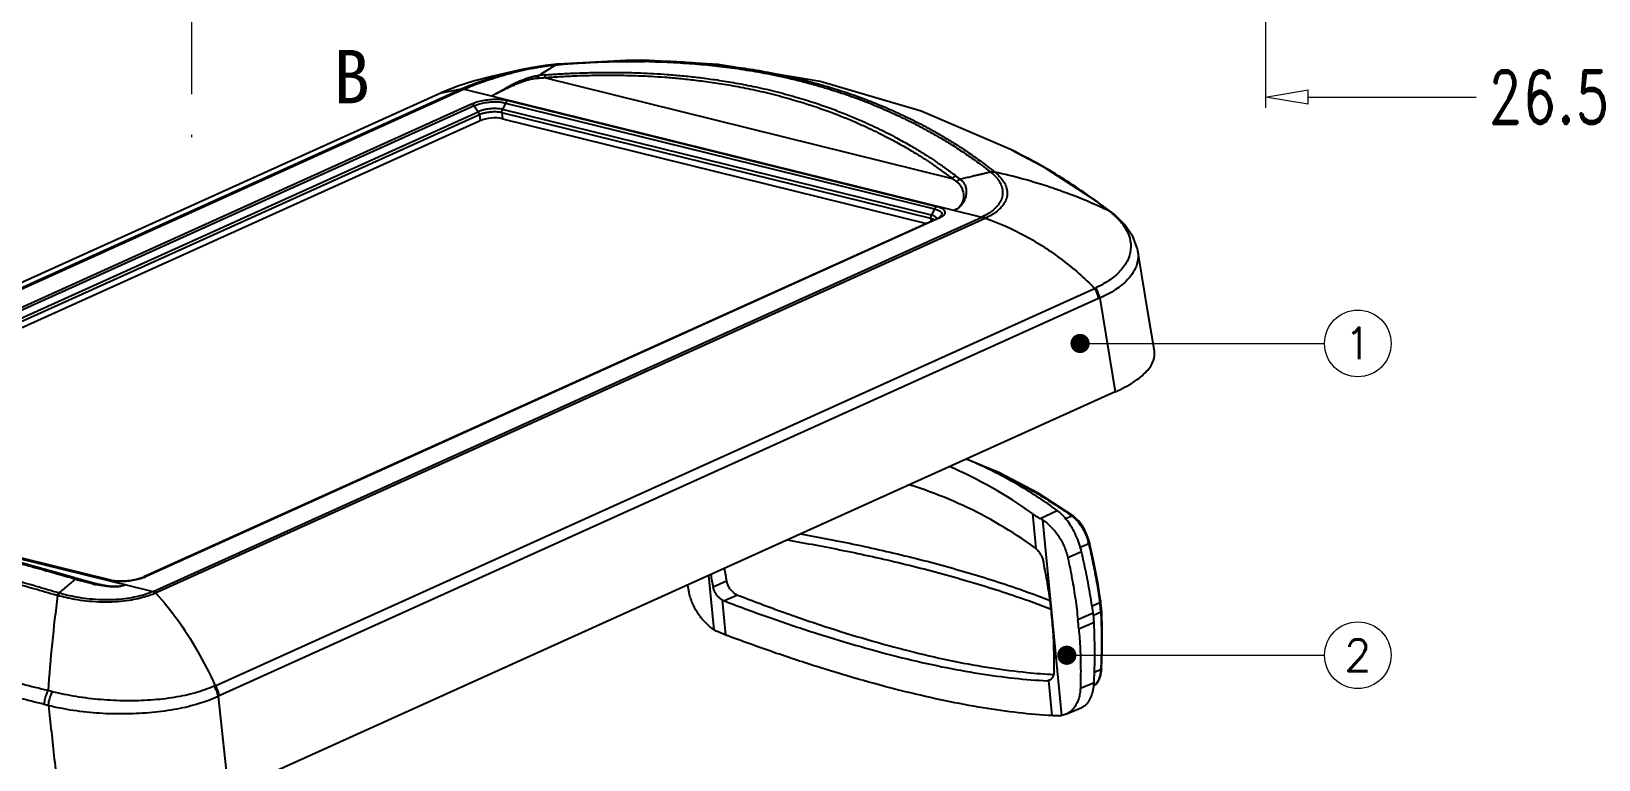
# Model space of a CAD drawing. Header units: millimetres. Extents: x 6083 to 6448, y 1315 to 1569.
# Drawn here: x 6261.8 to 6335.1, y 1374.3 to 1408.4 of the extents above; entities that cross this region are included whole.
import ezdxf
from ezdxf.enums import TextEntityAlignment as Align

# ---------------------------------------------------------------- set-up
doc = ezdxf.new("R2010")
doc.units = ezdxf.units.MM
doc.linetypes.add('DIVIDE', pattern=[31.75, 12.7, -6.35, 0, -6.35, 0, -6.35])
doc.layers.add('06___PRT_ALL_SURFS', color=7, linetype='Continuous')
for name, color, linetype, lineweight in [('dim', 82, 'Continuous', 9), ('from', 7, 'Continuous', 13), ('hatch', 56, 'Continuous', 9)]:
    doc.layers.add(name, color=color, linetype=linetype, lineweight=lineweight)
doc.styles.add('ROMAND', font='romand.shx', dxfattribs={"width": 0.75, "bigfont": 'gbcbig.shx'})
doc.styles.add('TXT', font='txt.shx', dxfattribs={"bigfont": 'gbcbig.shx'})
doc.styles.add('宋体', font='SimSun.ttf', dxfattribs={"height": 15})
doc.dimstyles.new('YanXiu', dxfattribs={"dimtxt": 2.5, "dimasz": 2.2, "dimexe": 1, "dimexo": 0, "dimgap": 0.66, "dimtad": 0, "dimzin": 9, "dimdsep": 46, "dimtxsty": 'ROMAND', "dimblk": 'CLOSEDBLANK', "dimcen": 0, "dimclrd": 3, "dimclre": 3, "dimclrt": 7, "dimazin": 2, "dimtfac": 1, "dimtofl": 0, "dimtmove": 0, "dimatfit": 3, "dimldrblk": 'CLOSEDBLANK', "dimfxl": 1, "dimlwd": 5, "dimlwe": 5, "dimarcsym": 0})

# ---------------------------------------------------------------- blocks, each defined once
blk = doc.blocks.new('_ClosedBlank')
at = {"color": 0, "linetype": 'ByBlock', "lineweight": -2}
for p, q in [((-1, 0.167), (0, 0)), ((-1, 0.167), (-1, -0.167)), ((0, 0), (-1, -0.167))]:
    blk.add_line(p, q, dxfattribs=at)
blk = doc.blocks.new('*D32')
at = {"layer": 'Defpoints', "color": 0, "transparency": 16777216}
for p in [(6346.064, 1422.253), (6319.564, 1416.944), (6346.064, 1405.301)]:
    blk.add_point(p, dxfattribs=at)
at = {"layer": 'dim', "color": 3, "lineweight": 5, "transparency": 16777216}
for p, q in [((6346.064, 1422.253), (6346.064, 1404.801)), ((6319.564, 1416.944), (6319.564, 1404.801)), ((6321.564, 1405.301), (6329.412, 1405.301)), ((6344.064, 1405.301), (6336.215, 1405.301))]:
    blk.add_line(p, q, dxfattribs=at)
at = {"layer": 'dim', "color": 3, "lineweight": 5, "transparency": 16777216, "xscale": 2, "yscale": 2, "zscale": 2, "rotation": 180}
blk.add_blockref('_ClosedBlank', (6319.564, 1405.301), dxfattribs=at)
at = {"layer": 'dim', "color": 3, "lineweight": 5, "transparency": 16777216, "xscale": 2, "yscale": 2, "zscale": 2}
blk.add_blockref('_ClosedBlank', (6346.064, 1405.301), dxfattribs=at)
at = {"layer": 'dim', "color": 7, "transparency": 16777216, "insert": (6332.814, 1405.301), "char_height": 2.5, "attachment_point": 5, "style": 'ROMAND'}
blk.add_mtext('26.5', dxfattribs=at)
blk = doc.blocks.new('A$C496B05E0')
at = {"color": 7, "linetype": 'Continuous'}
for p, q in [((8.765, 92.94), (60.465, 116.304)), ((60.663, 116.292), (8.963, 92.927)), ((11.719, 93.047), (61.129, 115.376)), ((61.3, 115.252), (11.879, 92.918)), ((12.132, 92.559), (61.552, 114.893)), ((61.624, 114.698), (12.212, 92.368)), ((61.66, 114.324), (12.515, 92.115)), ((90.204, 108.197), (40.794, 85.868)), ((41.261, 84.953), (92.961, 108.317)), ((93.166, 108.23), (41.466, 84.866)), ((45.145, 79.075), (99.999, 103.865)), ((100.25, 103.227), (45.396, 78.437)), ((101.285, 97.407), (45.963, 72.406)), ((92.921, 92.827), (92.957, 92.812)), ((96.604, 89.508), (97.665, 90.01)), ((96.128, 89.81), (96.338, 87.628)), ((96.752, 89.42), (97.925, 77.216)), ((98.578, 89.66), (98.192, 89.49)), ((98.679, 89.649), (98.678, 89.649)), ((99.186, 87.425), (98.329, 87.044)), ((99.631, 87.929), (99.109, 87.691)), ((99.931, 86.871), (99.685, 87.978)), ((76.264, 82.565), (75.939, 85.952)), ((77.036, 85.605), (76.209, 85.231)), ((77.005, 82.227), (76.796, 84.409)), ((77.733, 84.732), (76.907, 84.359)), ((99.839, 84.049), (100.328, 84.273)), ((100.311, 84.391), (100.319, 84.339)), ((100.381, 84.333), (100.371, 84.4)), ((100.395, 84.23), (100.381, 84.333)), ((98.956, 83.205), (99.907, 83.623)), ((99.926, 83.477), (100.385, 83.687)), ((100.442, 83.667), (100.438, 83.736)), ((100.477, 82.562), (100.442, 83.667)), ((99.012, 82.619), (99.964, 83.036)), ((97.057, 79.384), (97.301, 79.494)), ((97.193, 79.409), (97.129, 79.389)), ((97.129, 79.389), (97.339, 77.206)), ((99.11, 78.91), (99.968, 79.283)), ((100.385, 80.075), (99.987, 79.892)), ((100.388, 80.133), (100.385, 80.075)), ((100.429, 80.01), (100.438, 80.131)), ((100.438, 80.131), (100.438, 80.131)), ((98.212, 77.298), (99.207, 77.721))]:
    blk.add_line(p, q, dxfattribs=at)
for points in [[(98.679, 89.649), (96.482, 91.082), (94.026, 92.376), (91.99, 93.206)], [(99.685, 87.978), (99.656, 88.089), (99.541, 88.438), (99.388, 88.776), (99.201, 89.09), (98.986, 89.368), (98.748, 89.596), (98.678, 89.649)], [(100.371, 84.4), (100.193, 85.51), (99.931, 86.871)], [(100.438, 83.736), (100.43, 83.863), (100.395, 84.23)], [(100.438, 80.131), (100.476, 81.217), (100.477, 82.562)], [(99.943, 79.07), (100.07, 79.157), (100.243, 79.38), (100.363, 79.668), (100.429, 80.01)]]:
    blk.add_lwpolyline(points, dxfattribs=at)
for centre, radius, start, end in [((80.255, 67.764), 27.166, 54.2473, 66.86714), ((94.575, 85.924), 4.118, 58.0844, 60.48623), ((97.67, 88.355), 1.591, 52.12516, 55.18253), ((96.332, 87.155), 3.388, 13.20677, 15.49548), ((103.496, 90.701), 26.946, 189.21296, 190.90135), ((109.671, 92.678), 35.829, 191.80345, 192.47217), ((103.841, 91.236), 28.276, 190.6589, 192.25956), ((77.268, 85.304), 1.011, 242.16935, 249.08999), ((93.226, 83.299), 7.169, 8.07886, 8.34441), ((93.209, 83.296), 7.186, 7.81362, 8.07886), ((93.098, 83.283), 7.298, 3.52177, 7.79782), ((64.305, 79.581), 34.84, 5.00264, 5.97072), ((93.782, 82.739), 6.189, 2.75715, 8.21364), ((92.943, 83.272), 7.453, 3.19316, 3.53476), ((92.871, 83.268), 7.525, 2.93549, 3.19264), ((92.852, 83.267), 7.544, 2.67886, 2.93548), ((77.202, 84.07), 1.773, 238.0846, 243.78108), ((68.536, 80.548), 28.938, 358.87912, 4.66212), ((96.446, 79.453), 3.526, 352.83069, 357.23429), ((97.748, 78.32), 1.118, 271.92916, 279.07348)]:
    blk.add_arc(centre, radius, start, end, dxfattribs=at)
for points, start_tangent, end_tangent in [([(97.665, 90.01), (95.339, 91.536), (92.905, 92.816), (91.981, 93.225)], (-0.809026, 0.587773), (-0.921312, 0.388823)), ([(92.957, 92.812), (94.675, 92.022), (96.166, 91.219), (97.45, 90.431), (98.578, 89.66)], (0.921921, -0.387377), (0.812619, -0.582795)), ([(96.259, 87.693), (94.077, 89.12), (91.79, 90.319), (89.406, 91.287), (88.412, 91.614)], (-0.809697, 0.586848), (-0.955768, 0.29412)), ([(99.186, 87.425), (99.038, 87.939), (98.838, 88.445), (98.592, 88.923), (98.308, 89.355), (97.995, 89.722), (97.665, 90.01)], (-0.227593, 0.973756), (-0.809026, 0.587773)), ([(96.128, 89.81), (96.276, 89.708), (96.435, 89.607), (96.604, 89.508)], (0.811978, -0.583688), (0.870536, -0.492104)), ([(96.752, 89.42), (97.021, 89.228), (97.279, 88.996), (97.519, 88.729), (97.738, 88.43), (97.933, 88.106), (98.098, 87.763), (98.231, 87.407), (98.329, 87.044)], (0.848979, -0.528427), (0.215957, -0.976403)), ([(98.678, 89.649), (98.635, 89.666), (98.578, 89.66)], (-0.814711, 0.579867), (-0.959501, -0.281706)), ([(98.647, 89.61), (98.787, 89.489), (98.966, 89.297), (99.117, 89.097), (99.244, 88.899), (99.348, 88.707), (99.432, 88.526), (99.5, 88.358), (99.554, 88.203), (99.597, 88.06)], (0.7896, -0.613621), (0.267022, -0.96369)), ([(80.826, 88.166), (84.303, 87.518), (87.988, 86.701), (91.664, 85.731), (95.113, 84.646), (97.289, 83.856)], (0.985718, -0.168406), (0.933312, -0.359065)), ([(81.657, 88.549), (84.251, 88.055), (87.937, 87.239), (91.612, 86.268), (95.062, 85.184), (97.224, 84.399)], (0.984439, -0.175728), (0.933399, -0.358841)), ([(96.259, 87.693), (96.298, 87.662), (96.338, 87.628)], (0.809697, -0.586848), (0.733399, -0.679799)), ([(96.338, 87.628), (96.461, 87.497), (96.578, 87.337), (96.68, 87.157), (96.762, 86.96), (96.818, 86.758)], (0.733399, -0.679799), (0.199728, -0.979851)), ([(98.329, 87.044), (98.589, 85.758), (98.798, 84.477), (98.956, 83.205)], (0.215957, -0.976403), (0.103986, -0.994579)), ([(99.907, 83.623), (99.706, 84.879), (99.466, 86.147), (99.186, 87.425)], (-0.143519, 0.989648), (-0.227593, 0.973756)), ([(99.684, 87.978), (99.675, 87.958), (99.631, 87.929)], (0.029103, -0.999576), (-0.899861, -0.436177)), ([(99.631, 87.929), (99.897, 86.723), (100.127, 85.525), (100.311, 84.391)], (0.229649, -0.973273), (0.14641, -0.989224)), ([(97.379, 82.9), (97.246, 84.18), (97.058, 85.467), (96.818, 86.758)], (-0.081358, 0.996685), (-0.199728, 0.979851)), ([(76.796, 84.409), (76.629, 84.521), (76.482, 84.667), (76.362, 84.839), (76.27, 85.031), (76.209, 85.231)], (-0.884761, 0.466045), (-0.212433, 0.977176)), ([(77.036, 85.605), (77.102, 85.381), (77.213, 85.17), (77.359, 84.986), (77.537, 84.836), (77.733, 84.732)], (0.189076, -0.981962), (0.931381, -0.364046)), ([(76.264, 82.565), (75.995, 82.756), (75.738, 82.988), (75.497, 83.256), (75.278, 83.554), (75.084, 83.878), (74.919, 84.222), (74.786, 84.578), (74.688, 84.94)], (-0.848979, 0.528427), (-0.215957, 0.976403)), ([(76.907, 84.359), (79.857, 83.279), (82.693, 82.329), (85.407, 81.509), (88, 80.82), (90.465, 80.26), (92.797, 79.834), (94.998, 79.541), (97.057, 79.384)], (0.934487, -0.355997), (0.999024, -0.044181)), ([(77.733, 84.732), (80.653, 83.638), (83.467, 82.678), (86.168, 81.853), (88.756, 81.162), (91.226, 80.604), (93.571, 80.184), (95.793, 79.9), (97.445, 79.776)], (0.931381, -0.364046), (0.998753, -0.049934)), ([(100.357, 84.365), (100.319, 84.339)], (-0.666435, -0.745563), (-0.883014, -0.469347)), ([(100.373, 84.307), (100.328, 84.273)], (-0.525309, -0.850911), (-0.888035, -0.459777)), ([(100.371, 84.4), (100.363, 84.374), (100.357, 84.365)], (0.05917, -0.998248), (-0.666435, -0.745563)), ([(100.38, 84.333), (100.373, 84.307)], (0.047349, -0.998878), (-0.525309, -0.850911)), ([(100.42, 83.704), (100.385, 83.687)], (-0.788403, -0.615159), (-0.92832, -0.371783)), ([(100.433, 83.647), (100.388, 83.62)], (-0.572256, -0.820075), (-0.932464, -0.361263)), ([(100.388, 83.62), (100.426, 82.417), (100.425, 81.235), (100.388, 80.133)], (0.046739, -0.998907), (-0.049669, -0.998766)), ([(100.437, 83.736), (100.43, 83.715), (100.42, 83.704)], (-0.049537, -0.998772), (-0.788403, -0.615159)), ([(100.441, 83.667), (100.433, 83.647)], (-0.059704, -0.998216), (-0.572256, -0.820075)), ([(77.005, 82.227), (76.805, 82.305), (76.609, 82.389), (76.418, 82.479)], (-0.936696, 0.350144), (-0.897334, 0.441352)), ([(97.339, 77.206), (95.261, 77.383), (93.042, 77.691), (90.691, 78.129), (88.204, 78.696), (85.588, 79.389), (82.85, 80.208), (79.986, 81.154), (77.005, 82.227)], (-0.99851, 0.054575), (-0.936696, 0.350144)), ([(99.012, 82.619), (99.097, 81.364), (99.13, 80.127), (99.11, 78.91)], (0.087184, -0.996192), (-0.037497, -0.999297)), ([(99.968, 79.283), (100.007, 80.509), (100.006, 81.761), (99.964, 83.036)], (0.049351, 0.998782), (-0.048438, 0.998826)), ([(97.129, 79.389), (97.094, 79.384), (97.057, 79.384)], (-0.981707, -0.190398), (-0.999024, 0.044181)), ([(97.469, 79.982), (97.45, 79.801), (97.402, 79.644), (97.329, 79.52), (97.236, 79.433), (97.193, 79.409)], (-0.019015, -0.999819), (-0.911322, -0.411695)), ([(100.385, 80.075), (100.377, 79.967), (100.363, 79.854), (100.342, 79.736), (100.311, 79.614), (100.269, 79.491), (100.212, 79.368), (100.139, 79.25), (100.045, 79.142), (99.943, 79.061)], (-0.050088, -0.998745), (-0.842018, -0.539449)), ([(100.437, 80.131), (100.429, 80.108), (100.385, 80.075)], (-0.080974, -0.996716), (-0.916431, -0.400194)), ([(99.11, 78.91), (99.078, 78.58), (99.009, 78.273), (98.903, 77.997), (98.764, 77.755), (98.592, 77.553), (98.393, 77.394), (98.212, 77.298)], (-0.037497, -0.999297), (-0.920529, -0.390674)), ([(99.207, 77.721), (99.413, 77.845), (99.633, 78.088), (99.801, 78.418), (99.914, 78.821), (99.944, 79.013)], (0.920058, 0.391782), (0.125914, 0.992041)), ([(98.212, 77.298), (98.169, 77.281), (97.925, 77.216)], (-0.920529, -0.390674), (-0.98766, -0.156612)), ([(97.786, 77.203), (97.627, 77.2), (97.477, 77.201), (97.339, 77.206)], (-0.999451, -0.033117), (-0.99851, 0.054575))]:
    blk.add_spline(points, degree=3, dxfattribs=dict(at, start_tangent=start_tangent, end_tangent=end_tangent))
at = {"layer": '06___PRT_ALL_SURFS', "color": 7, "linetype": 'Continuous'}
for p, q in [((64.75, 117.608), (64.766, 117.611)), ((65.73, 117.772), (64.847, 117.626)), ((64.847, 117.626), (64.865, 117.629)), ((64.854, 117.588), (64.873, 117.591)), ((66.475, 117.859), (65.73, 117.772)), ((66.185, 117.686), (66.394, 117.818)), ((66.34, 117.813), (66.394, 117.818)), ((66.394, 117.818), (66.477, 117.825)), ((66.527, 117.863), (66.473, 117.858)), ((66.477, 117.825), (66.53, 117.83)), ((72.214, 118.022), (72.235, 118.022)), ((72.216, 118.077), (72.237, 118.077)), ((76.526, 117.829), (72.216, 118.077)), ((60.213, 116.456), (59.243, 116.065)), ((61.32, 116.814), (60.213, 116.456)), ((65.657, 117.018), (91.12, 110.732)), ((59.251, 116.069), (6.249, 92.117)), ((59.251, 116.069), (60.497, 116.319)), ((60.663, 116.292), (92.961, 108.317)), ((63.248, 115.434), (63.065, 115.034)), ((63.248, 115.434), (90.01, 108.826)), ((63.394, 115.588), (90.146, 108.983)), ((61.3, 115.252), (61.552, 114.893)), ((61.624, 114.698), (61.66, 114.324)), ((63.031, 114.83), (63.066, 114.456)), ((89.784, 108.224), (63.031, 114.83)), ((89.827, 108.426), (63.065, 115.034)), ((63.066, 114.456), (89.519, 107.924)), ((94.847, 112.488), (94.82, 112.501)), ((96.945, 111.372), (94.82, 112.501)), ((93.748, 111.147), (93.782, 111.12)), ((100.148, 109.297), (96.945, 111.372)), ((90.01, 108.826), (89.827, 108.426)), ((100.148, 109.297), (100.148, 109.296)), ((101.07, 108.601), (100.148, 109.296)), ((101.07, 108.601), (100.922, 108.686)), ((101.07, 108.601), (101.07, 108.601)), ((101.217, 108.484), (101.07, 108.601)), ((101.235, 108.469), (101.072, 108.563)), ((90.112, 108.193), (40.694, 85.86)), ((89.784, 108.224), (89.787, 108.046)), ((90.115, 108.194), (90.112, 108.193)), ((90.231, 108.25), (90.115, 108.194)), ((90.384, 108.359), (90.383, 108.358)), ((101.235, 108.469), (101.217, 108.484)), ((100.317, 103.256), (101.285, 97.407)), ((8.963, 92.927), (41.261, 84.953)), ((38.529, 85.656), (11.778, 92.262)), ((38.633, 85.666), (11.873, 92.274)), ((36.062, 85.816), (35.972, 85.841)), ((36.237, 85.765), (36.062, 85.816)), ((36.324, 85.741), (36.237, 85.765)), ((36.303, 85.626), (36.317, 85.638)), ((36.317, 85.638), (36.41, 85.716)), ((36.41, 85.716), (36.324, 85.741)), ((36.508, 85.689), (36.41, 85.716)), ((37.625, 85.45), (37.62, 85.452)), ((38.633, 85.666), (38.636, 85.665)), ((38.721, 85.646), (38.636, 85.665)), ((40.692, 85.859), (40.626, 85.829)), ((40.694, 85.86), (40.692, 85.859)), ((35.311, 84.696), (35.254, 84.712)), ((45.329, 78.406), (45.963, 72.406))]:
    blk.add_line(p, q, dxfattribs=at)
for points in [[(64.865, 117.629), (64.295, 117.52), (63.366, 117.327), (62.371, 117.096), (61.32, 116.814)], [(72.237, 118.077), (70.779, 118.081), (66.527, 117.863)], [(94.847, 112.488), (89.171, 114.918), (82.88, 116.786), (76.526, 117.829)], [(90.384, 108.359), (90.351, 108.328), (90.231, 108.25)], [(102.694, 106.211), (102.672, 106.33), (102.392, 107.102), (101.868, 107.86), (101.235, 108.469)], [(103.731, 99.941), (103.364, 102.163), (102.694, 106.213)], [(36.091, 85.878), (30.054, 87.562), (24.322, 89.082), (19.136, 90.363), (14.506, 91.402)], [(37.62, 85.452), (37.333, 85.526), (36.785, 85.68), (36.09, 85.878)], [(40.626, 85.829), (40.307, 85.722), (39.904, 85.639), (39.468, 85.597), (39.055, 85.601), (38.721, 85.646)]]:
    blk.add_lwpolyline(points, dxfattribs=at)
for centre, radius, start, end in [((68.797, 97.933), 20.046, 101.34365, 101.77571), ((68.812, 96.552), 21.443, 100.65485, 100.87354), ((323.884, -288.919), 481.39, 122.36572, 122.48262), ((71.151, 68.896), 49.138, 88.76007, 89.06786), ((69.386, 68.667), 48.659, 94.25095, 94.75063), ((67.287, 101.208), 16.566, 114.19579, 114.31929), ((65.371, 105.956), 11.357, 114.32226, 114.49374), ((79.383, 80.948), 35.127, 60.13255, 63.88177), ((91.961, 109.347), 2.358, 47.83943, 48.89366), ((86.84, 79.091), 32.773, 71.46496, 77.77215), ((79.637, 81.405), 34.604, 59.8484, 60.12031), ((79.686, 81.473), 34.52, 54.28061, 59.86174), ((86.767, 78.851), 33.023, 70.08633, 71.4759), ((86.859, 79.103), 32.756, 66.24751, 70.08912), ((80.544, 82.7), 33.023, 53.82293, 54.24657), ((80.248, 82.225), 33.581, 53.68222, 53.89417), ((87.02, 79.475), 32.35, 64.54935, 66.2429), ((80.941, 83.156), 32.42, 51.95183, 53.69509), ((95.825, 102.289), 8.179, 50.77974, 51.45093), ((95.568, 101.973), 8.586, 50.2982, 50.78101), ((95.403, 101.774), 8.845, 50.13413, 50.29972), ((97.759, 104.594), 5.17, 48.14406, 50.14831), ((91.311, 111.997), 4.033, 294.14604, 294.62608), ((91.269, 112.427), 4.606, 294.31836, 294.75978), ((97.097, 110.283), 7.044, 294.32697, 294.96661), ((102.57, 98.083), 5.642, 113.53221, 114.27876), ((46.249, 120.378), 36.031, 254.31576, 254.76081), ((24.711, 43.632), 43.745, 74.17495, 74.30987), ((40.151, 97.049), 11.916, 257.12846, 258.31208), ((39.047, 87.62), 2.031, 255.24172, 258.07916), ((39.936, 87.681), 2.005, 292.58181, 295.33181), ((37.93, 94.513), 9.984, 255.26962, 255.60866), ((39.59, 88.619), 4.029, 294.01076, 294.49372), ((39.539, 89.13), 4.679, 293.88195, 294.31879), ((31.762, 65.731), 13.365, 76.01801, 77.234), ((42.166, 85.669), 7.235, 293.67983, 294.31049), ((47.753, 73.23), 5.716, 114.36096, 115.10108), ((30.786, 63.209), 15.149, 74.88304, 75.89912)]:
    blk.add_arc(centre, radius, start, end, dxfattribs=at)
blk.add_ellipse((62.381, 114.145), major_axis=(0.995, 0.096), ratio=0.347089, start_param=0.779351, end_param=2.347409, dxfattribs=at)
for points, start_tangent, end_tangent in [([(60.497, 116.319), (60.878, 116.482), (61.322, 116.655), (61.849, 116.842), (62.483, 117.046), (63.22, 117.256), (64.012, 117.452), (64.75, 117.608)], (0.912728, 0.408568), (0.981898, 0.189409)), ([(60.694, 116.306), (61.05, 116.459), (61.467, 116.623), (61.964, 116.802), (62.561, 116.998), (63.253, 117.203), (63.995, 117.397), (64.706, 117.558)], (0.91198, 0.410234), (0.978961, 0.204047)), ([(64.873, 117.591), (65.331, 117.677), (65.873, 117.76), (66.34, 117.813)], (0.980661, 0.195712), (0.995959, 0.089808)), ([(65.779, 117.192), (66.069, 117.213), (66.387, 117.234), (66.737, 117.256), (67.12, 117.277), (67.538, 117.296), (67.994, 117.314), (68.492, 117.329), (69.034, 117.34), (69.624, 117.346), (70.262, 117.344), (70.95, 117.333), (71.69, 117.31), (72.487, 117.273), (73.345, 117.217), (74.268, 117.138), (75.261, 117.032), (76.328, 116.891), (77.474, 116.707), (78.703, 116.47), (80.019, 116.17), (81.368, 115.807), (82.562, 115.438), (83.586, 115.081), (84.479, 114.738), (85.267, 114.411), (85.963, 114.1), (86.582, 113.806), (87.136, 113.528), (87.633, 113.267), (88.08, 113.021), (88.484, 112.79), (88.85, 112.574), (89.181, 112.372), (89.482, 112.183), (89.755, 112.007), (90.003, 111.843), (90.23, 111.69), (90.437, 111.548), (90.627, 111.415), (90.802, 111.29), (90.962, 111.174), (91.109, 111.066), (91.243, 110.967), (91.366, 110.875)], (0.997211, 0.074633), (0.797691, -0.603066)), ([(66.387, 117.837), (66.34, 117.813)], (-0.924458, -0.381283), (-0.851395, -0.524525)), ([(66.473, 117.858), (66.437, 117.853), (66.387, 117.837)], (-0.996006, -0.089282), (-0.924458, -0.381283)), ([(66.442, 117.842), (66.394, 117.818)], (-0.924121, -0.382099), (-0.850654, -0.525726)), ([(66.527, 117.863), (66.491, 117.858), (66.442, 117.842)], (-0.99611, -0.088122), (-0.924121, -0.382099)), ([(66.53, 117.83), (67.776, 117.923), (69.007, 117.988), (70.104, 118.023), (71.081, 118.034), (71.95, 118.027)], (0.996368, 0.08515), (0.999868, -0.01627)), ([(72.235, 118.022), (72.742, 118.008), (73.541, 117.975), (74.339, 117.93), (75.089, 117.875), (75.803, 117.811), (76.499, 117.737), (77.198, 117.652), (77.919, 117.55), (78.649, 117.433), (79.381, 117.302), (80.137, 117.152), (80.947, 116.974), (81.819, 116.761), (82.622, 116.545), (83.352, 116.331), (84.046, 116.112), (84.733, 115.879), (85.413, 115.632), (86.077, 115.373), (86.721, 115.105), (87.349, 114.828), (87.975, 114.536), (88.606, 114.226), (89.218, 113.909), (89.819, 113.58), (90.458, 113.212), (91.141, 112.793), (91.868, 112.318), (92.651, 111.77), (93.511, 111.123)], (0.999756, -0.02207), (0.788531, -0.614995)), ([(72.237, 118.077), (72.939, 118.06), (73.744, 118.027), (74.547, 117.982), (75.303, 117.927), (76.021, 117.863), (76.722, 117.79), (77.426, 117.704), (78.151, 117.602), (78.886, 117.485), (79.622, 117.353), (80.382, 117.202), (81.195, 117.023), (82.071, 116.809), (82.877, 116.592), (83.609, 116.378), (84.305, 116.158), (84.994, 115.924), (85.676, 115.675), (86.341, 115.415), (86.986, 115.146), (87.613, 114.868), (88.238, 114.575), (88.868, 114.263), (89.478, 113.945), (90.078, 113.615), (90.715, 113.244), (91.395, 112.824), (92.118, 112.346), (92.895, 111.796), (93.748, 111.147)], (0.999846, -0.017541), (0.784532, -0.620088)), ([(62.367, 115.871), (62.463, 115.919), (62.568, 115.974), (62.686, 116.038), (62.821, 116.114), (62.978, 116.203), (63.162, 116.306), (63.375, 116.425), (63.611, 116.552), (63.856, 116.677), (64.098, 116.79), (64.324, 116.886), (64.527, 116.963), (64.706, 117.023), (64.864, 117.069), (65.004, 117.103), (65.13, 117.129), (65.247, 117.147), (65.356, 117.159)], (0.901576, 0.432621), (0.9965, 0.083591)), ([(62.367, 115.871), (62.464, 115.918), (62.573, 115.972), (62.696, 116.034), (62.837, 116.106), (63.001, 116.188), (63.19, 116.282), (63.407, 116.387), (63.641, 116.497), (63.879, 116.604), (64.108, 116.698), (64.319, 116.777), (64.504, 116.839), (64.666, 116.886), (64.806, 116.922), (64.93, 116.948), (65.041, 116.967), (65.143, 116.98), (65.239, 116.988)], (0.90157, 0.432634), (0.997796, 0.066349)), ([(65.356, 117.159), (65.31, 117.119), (65.271, 117.061), (65.239, 116.988)], (-0.847199, -0.531276), (-0.326195, -0.945303)), ([(65.239, 116.988), (65.321, 116.994), (65.403, 116.999), (65.486, 117.005), (65.572, 117.011), (65.657, 117.018)], (0.997798, 0.06632), (0.995685, 0.092795)), ([(65.779, 117.192), (65.732, 117.152), (65.691, 117.093), (65.658, 117.018)], (-0.850207, -0.526449), (-0.33069, -0.943739)), ([(65.658, 117.018), (65.946, 117.039), (66.263, 117.061), (66.612, 117.082), (66.993, 117.103), (67.409, 117.122), (67.863, 117.14), (68.359, 117.155), (68.899, 117.167), (69.486, 117.172), (70.121, 117.171), (70.806, 117.16), (71.543, 117.137), (72.337, 117.1), (73.191, 117.045), (74.11, 116.966), (75.099, 116.86), (76.161, 116.72), (77.301, 116.537), (78.524, 116.302), (79.834, 116.003), (81.177, 115.642), (82.364, 115.274), (83.384, 114.919), (84.272, 114.578), (85.055, 114.252), (85.748, 113.942), (86.364, 113.65), (86.915, 113.373), (87.409, 113.113), (87.854, 112.868), (88.255, 112.639), (88.619, 112.423), (88.948, 112.222), (89.247, 112.034), (89.518, 111.859), (89.765, 111.696), (89.99, 111.544), (90.196, 111.402), (90.385, 111.269), (90.559, 111.145), (90.718, 111.03), (90.864, 110.923), (90.998, 110.823), (91.119, 110.732)], (0.997197, 0.074822), (0.79714, -0.603795)), ([(60.465, 116.304), (60.529, 116.309), (60.595, 116.304), (60.663, 116.292)], (0.991253, 0.131973), (0.970844, -0.239711)), ([(60.497, 116.319), (60.561, 116.323), (60.627, 116.319), (60.694, 116.306)], (0.991599, 0.129352), (0.969633, -0.244564)), ([(61.129, 115.376), (61.446, 115.497), (61.829, 115.592), (62.247, 115.652), (62.668, 115.671), (63.061, 115.649), (63.394, 115.588)], (0.903549, 0.428485), (0.966828, -0.255428)), ([(61.134, 115.379), (61.19, 115.353), (61.248, 115.31), (61.3, 115.252)], (0.955205, -0.295946), (0.586992, -0.809593)), ([(61.3, 115.252), (61.572, 115.36), (61.902, 115.443), (62.261, 115.495), (62.623, 115.511), (62.96, 115.49), (63.247, 115.434)], (0.897014, 0.442002), (0.962149, -0.272523)), ([(63.389, 115.589), (63.335, 115.554), (63.287, 115.501), (63.248, 115.434)], (-0.911266, -0.411819), (-0.415145, -0.909755)), ([(63.065, 115.034), (62.765, 115.078), (62.446, 115.081), (62.155, 115.054), (61.908, 115.008), (61.707, 114.952), (61.552, 114.893)], (-0.97166, 0.236384), (-0.912034, -0.410115)), ([(61.624, 114.698), (61.611, 114.766), (61.586, 114.832), (61.552, 114.893)], (-0.113576, 0.993529), (-0.557406, 0.83024)), ([(63.031, 114.83), (62.75, 114.872), (62.454, 114.875), (62.185, 114.849), (61.955, 114.807), (61.769, 114.754), (61.624, 114.698)], (-0.971031, 0.238953), (-0.911167, -0.412038)), ([(63.03, 114.83), (63.031, 114.899), (63.043, 114.968), (63.065, 115.034)], (-0.076127, 0.997098), (0.396723, 0.917938)), ([(91.366, 110.875), (91.28, 110.843), (91.197, 110.795), (91.12, 110.732)], (-0.96895, -0.247256), (-0.719335, -0.694663)), ([(91.12, 110.732), (91.173, 110.69), (91.227, 110.65), (91.28, 110.61), (91.332, 110.572), (91.385, 110.533)], (0.779045, -0.626968), (0.80397, -0.59467)), ([(91.631, 110.671), (91.694, 110.618), (91.754, 110.555), (91.813, 110.482), (91.867, 110.397), (91.916, 110.298), (91.956, 110.185), (91.984, 110.055), (91.997, 109.91), (91.989, 109.751), (91.958, 109.582), (91.902, 109.412), (91.826, 109.254), (91.737, 109.118), (91.642, 109.005), (91.543, 108.913), (91.444, 108.839), (91.348, 108.782), (91.256, 108.738)], (0.786979, -0.616979), (-0.919974, -0.391978)), ([(91.385, 110.533), (91.442, 110.487), (91.5, 110.434), (91.558, 110.372), (91.615, 110.299), (91.67, 110.213), (91.721, 110.114), (91.766, 109.999), (91.8, 109.868), (91.819, 109.723), (91.819, 109.566), (91.797, 109.405), (91.752, 109.253), (91.69, 109.119), (91.614, 109.007), (91.529, 108.914), (91.438, 108.84), (91.347, 108.782), (91.256, 108.738)], (0.803943, -0.594707), (-0.919974, -0.391979)), ([(91.366, 110.875), (91.42, 110.833), (91.474, 110.792), (91.527, 110.752), (91.579, 110.712), (91.631, 110.671)], (0.797635, -0.603141), (0.787666, -0.616103)), ([(91.631, 110.671), (91.545, 110.641), (91.462, 110.594), (91.385, 110.533)], (-0.970835, -0.23975), (-0.729228, -0.684271)), ([(93.511, 111.123), (93.443, 111.107), (93.389, 111.094), (93.335, 111.081), (93.275, 111.066), (93.207, 111.05), (93.132, 111.032), (93.053, 111.013), (92.968, 110.993), (92.878, 110.971), (92.779, 110.948), (92.672, 110.922), (92.557, 110.894), (92.432, 110.864), (92.295, 110.831), (92.142, 110.795), (91.976, 110.755), (91.802, 110.713), (91.631, 110.671)], (-0.972526, -0.232792), (-0.972174, -0.23426)), ([(93.545, 111.096), (93.804, 110.862), (94.018, 110.597), (94.178, 110.292), (94.259, 109.941), (94.229, 109.569), (94.083, 109.221), (93.859, 108.928), (93.596, 108.691), (93.307, 108.496), (92.991, 108.331)], (0.786147, -0.61804), (-0.908267, -0.41839)), ([(93.782, 111.12), (94.046, 110.878), (94.274, 110.606), (94.45, 110.293), (94.545, 109.931), (94.517, 109.544), (94.361, 109.181), (94.121, 108.875), (93.84, 108.626), (93.533, 108.421), (93.198, 108.245)], (0.775542, -0.631296), (-0.905913, -0.423464)), ([(93.748, 111.147), (93.67, 111.147), (93.591, 111.139), (93.51, 111.123)], (-0.998324, 0.057865), (-0.970159, -0.242471)), ([(93.782, 111.12), (93.704, 111.12), (93.625, 111.112), (93.545, 111.096)], (-0.998422, 0.056164), (-0.969773, -0.24401)), ([(90.151, 108.982), (90.094, 108.947), (90.047, 108.894), (90.01, 108.827)], (-0.930617, -0.365995), (-0.400959, -0.916096)), ([(90.01, 108.826), (90.245, 108.754), (90.4, 108.653), (90.46, 108.533), (90.42, 108.403), (90.384, 108.358)], (0.978083, -0.208214), (-0.672883, -0.739749)), ([(90.146, 108.983), (90.416, 108.895), (90.595, 108.776), (90.664, 108.637), (90.618, 108.486), (90.459, 108.335), (90.413, 108.305)], (0.974991, -0.222243), (-0.850592, -0.525826)), ([(100.037, 109.356), (100.13, 109.309), (100.148, 109.297)], (0.937279, -0.348581), (0.808577, -0.58839)), ([(89.784, 108.224), (89.787, 108.292), (89.802, 108.361), (89.827, 108.426)], (-0.035954, 0.999353), (0.433531, 0.901139)), ([(89.909, 108.184), (89.784, 108.224)], (-0.927045, 0.374951), (-0.970902, 0.239475)), ([(89.963, 108.383), (89.827, 108.426)], (-0.926405, 0.376528), (-0.970404, 0.241489)), ([(89.995, 108.141), (89.909, 108.184)], (-0.843094, 0.537766), (-0.927045, 0.374951)), ([(90.076, 108.322), (89.963, 108.383)], (-0.810691, 0.585475), (-0.926405, 0.376528)), ([(90.158, 108.213), (90.148, 108.241), (90.076, 108.322)], (-0.206568, 0.978432), (-0.810691, 0.585475)), ([(90.209, 108.2), (90.152, 108.204), (90.115, 108.194)], (-0.970844, 0.239711), (-0.919507, -0.393074)), ([(90.413, 108.305), (90.204, 108.197)], (-0.850592, -0.525826), (-0.917331, -0.398125)), ([(93.166, 108.23), (93.097, 108.267), (93.029, 108.296), (92.961, 108.317)], (-0.857299, 0.514819), (-0.970844, 0.239711)), ([(93.198, 108.245), (93.129, 108.282), (93.06, 108.31), (92.991, 108.331)], (-0.86042, 0.509586), (-0.972018, 0.234906)), ([(93.198, 108.245), (95.672, 107.14), (97.967, 105.657), (99.999, 103.865)], (0.943143, -0.332386), (0.699613, -0.714522)), ([(101.209, 108.445), (101.731, 107.887), (102.131, 107.18), (102.259, 106.456), (102.107, 105.734), (101.68, 105.045), (100.993, 104.425), (100.07, 103.898)], (0.744639, -0.667467), (-0.907513, -0.420024)), ([(102.693, 106.211), (102.716, 105.837), (102.531, 105.108), (102.052, 104.414), (101.304, 103.79), (100.317, 103.256)], (0.162641, -0.986685), (-0.914138, -0.405404)), ([(100.25, 103.227), (100.201, 103.448), (100.115, 103.665), (99.999, 103.865)], (-0.134005, 0.990981), (-0.571499, 0.820603)), ([(100.317, 103.256), (100.27, 103.479), (100.186, 103.697), (100.07, 103.898)], (-0.125379, 0.992109), (-0.567152, 0.823613)), ([(101.285, 97.407), (102.429, 98.024), (103.247, 98.695), (103.677, 99.372), (103.73, 99.941)], (0.911266, 0.411819), (-0.148831, 0.988863)), ([(35.972, 85.841), (35.777, 85.897), (35.565, 85.957), (35.336, 86.022), (35.087, 86.093), (34.819, 86.169), (34.531, 86.251), (34.22, 86.338), (33.884, 86.433), (33.521, 86.535), (33.128, 86.646), (32.702, 86.765), (32.242, 86.893), (31.746, 87.031), (31.211, 87.179), (30.637, 87.337), (30.021, 87.506), (29.359, 87.687), (28.649, 87.879), (27.886, 88.084), (27.068, 88.303), (26.191, 88.535), (25.252, 88.781), (24.247, 89.041), (23.173, 89.315), (22.026, 89.603), (20.801, 89.905), (19.527, 90.212), (18.325, 90.496), (17.272, 90.739), (16.369, 90.942), (15.58, 91.116), (14.886, 91.266), (14.271, 91.397), (13.726, 91.51), (13.238, 91.61), (12.8, 91.699), (12.407, 91.777), (12.054, 91.846), (11.736, 91.907), (11.45, 91.962), (11.192, 92.01), (10.958, 92.054), (10.747, 92.093)], (-0.961634, 0.274335), (-0.983566, 0.180547)), ([(35.254, 84.712), (33.826, 85.12), (32.544, 85.482), (31.401, 85.803), (30.384, 86.088), (29.481, 86.34), (28.662, 86.566), (27.829, 86.794), (26.992, 87.021), (26.184, 87.238), (25.397, 87.446), (24.623, 87.65), (23.851, 87.852), (23.08, 88.052), (22.324, 88.248), (21.572, 88.44), (20.791, 88.638), (19.946, 88.849), (19.081, 89.061), (18.311, 89.248), (17.605, 89.416), (16.922, 89.577), (16.246, 89.734), (15.594, 89.884), (14.98, 90.024), (14.399, 90.155), (13.839, 90.279), (13.275, 90.402), (12.694, 90.526), (12.119, 90.646), (11.541, 90.764), (10.931, 90.886), (10.282, 91.014), (9.595, 91.146), (8.857, 91.284), (8.048, 91.43)], (-0.96123, 0.275749), (-0.984966, 0.172746)), ([(35.391, 84.858), (33.973, 85.271), (32.701, 85.638), (31.567, 85.962), (30.558, 86.25), (29.661, 86.504), (28.848, 86.732), (28.021, 86.962), (27.189, 87.191), (26.386, 87.409), (25.605, 87.618), (24.835, 87.823), (24.068, 88.025), (23.303, 88.226), (22.551, 88.421), (21.803, 88.614), (21.025, 88.811), (20.184, 89.021), (19.322, 89.233), (18.556, 89.418), (17.851, 89.585), (17.171, 89.744), (16.496, 89.9), (15.846, 90.048), (15.232, 90.186), (14.652, 90.315), (14.092, 90.437), (13.527, 90.557), (12.945, 90.679), (12.369, 90.796), (11.789, 90.911), (11.177, 91.03), (10.526, 91.153), (9.835, 91.281), (9.092, 91.414), (8.276, 91.553)], (-0.959561, 0.281502), (-0.986629, 0.162979)), ([(34.477, 77.902), (32.876, 78.304), (31.487, 78.654), (30.224, 78.973), (29.012, 79.28), (27.802, 79.588), (26.586, 79.895), (25.394, 80.196), (24.27, 80.479), (23.115, 80.769), (22.032, 81.041), (21.104, 81.274), (20.289, 81.478), (19.505, 81.674), (18.719, 81.87), (17.941, 82.064), (17.174, 82.254), (16.414, 82.442), (15.653, 82.631), (14.882, 82.821), (14.106, 83.012), (13.332, 83.202), (12.563, 83.391), (11.805, 83.576), (11.072, 83.755), (10.35, 83.929), (9.574, 84.117), (8.734, 84.32), (7.86, 84.531), (7.019, 84.733), (6.168, 84.937), (5.332, 85.136), (4.529, 85.326), (3.756, 85.508), (2.985, 85.691), (2.174, 85.885), (1.285, 86.097)], (-0.969882, 0.243575), (-0.972574, 0.232592)), ([(34.715, 78.765), (33.11, 79.159), (31.717, 79.502), (30.451, 79.815), (29.236, 80.117), (28.022, 80.419), (26.803, 80.723), (25.607, 81.02), (24.48, 81.299), (23.324, 81.585), (22.238, 81.854), (21.308, 82.086), (20.492, 82.289), (19.706, 82.483), (18.918, 82.678), (18.14, 82.871), (17.372, 83.06), (16.612, 83.248), (15.85, 83.437), (15.079, 83.627), (14.302, 83.818), (13.528, 84.009), (12.761, 84.199), (12.004, 84.385), (11.271, 84.565), (10.55, 84.742), (9.776, 84.931), (8.938, 85.137), (8.067, 85.352), (7.229, 85.557), (6.382, 85.765), (5.551, 85.968), (4.753, 86.162), (3.986, 86.35), (3.221, 86.538), (2.418, 86.737), (1.539, 86.957)], (-0.971216, 0.238199), (-0.970129, 0.24259)), ([(35.391, 84.858), (35.428, 84.889), (35.457, 84.913), (35.486, 84.938), (35.519, 84.965), (35.556, 84.996), (35.596, 85.031), (35.639, 85.067), (35.685, 85.106), (35.734, 85.147), (35.788, 85.192), (35.846, 85.241), (35.908, 85.294), (35.976, 85.351), (36.05, 85.413), (36.133, 85.483), (36.223, 85.559), (36.303, 85.626)], (0.764238, 0.644935), (0.765202, 0.64379)), ([(35.972, 85.841), (36.021, 85.871), (36.066, 85.881), (36.09, 85.878)], (0.782385, 0.622795), (0.963109, -0.269113)), ([(36.41, 85.716), (36.457, 85.746), (36.502, 85.757), (36.526, 85.754)], (0.773004, 0.634402), (0.963502, -0.267701)), ([(37.62, 85.452), (37.507, 85.48), (37.311, 85.532), (37.14, 85.578), (36.992, 85.62), (36.862, 85.657), (36.746, 85.69), (36.64, 85.72)], (-0.970735, 0.240154), (-0.962131, 0.272588)), ([(37.496, 85.433), (37.281, 85.484), (37.092, 85.531), (36.925, 85.574), (36.778, 85.614)], (-0.974949, 0.22243), (-0.965007, 0.262222)), ([(39.556, 85.374), (39.458, 85.333), (39.348, 85.301), (39.221, 85.276), (39.074, 85.26), (38.904, 85.254), (38.704, 85.262), (38.476, 85.284), (38.227, 85.322), (37.974, 85.37), (37.73, 85.425), (37.625, 85.45)], (-0.901578, -0.432617), (-0.970844, 0.239711)), ([(39.556, 85.374), (39.459, 85.333), (39.352, 85.299), (39.231, 85.272), (39.091, 85.253), (38.926, 85.243), (38.732, 85.244), (38.506, 85.259), (38.255, 85.289), (37.994, 85.331), (37.737, 85.38)], (-0.901574, -0.432626), (-0.979335, 0.202244)), ([(38.534, 85.655), (38.59, 85.67), (38.633, 85.666)], (0.911266, 0.411819), (0.971246, -0.238079)), ([(38.862, 85.595), (38.627, 85.633)], (-0.993414, 0.114581), (-0.97833, 0.20705)), ([(40.477, 85.747), (40.094, 85.652), (39.675, 85.593), (39.255, 85.573), (38.862, 85.595)], (-0.955397, -0.295325), (-0.993414, 0.114581)), ([(40.706, 85.829), (40.477, 85.747)], (-0.92314, -0.384465), (-0.955397, -0.295325)), ([(40.789, 85.866), (40.735, 85.871), (40.694, 85.86)], (-0.955204, 0.295947), (-0.90969, -0.415288)), ([(35.311, 84.696), (34.967, 81.734), (34.715, 78.765)], (-0.134622, -0.990897), (-0.071632, -0.997431)), ([(35.254, 84.712), (35.3, 84.768), (35.345, 84.817), (35.391, 84.858)], (0.604109, 0.796902), (0.776733, 0.629829)), ([(41.433, 84.851), (41.051, 84.703), (40.604, 84.568), (40.069, 84.447), (39.426, 84.351), (38.673, 84.295), (37.863, 84.296), (37.087, 84.355), (36.408, 84.451), (35.82, 84.569), (35.311, 84.696)], (-0.91638, -0.40031), (-0.965103, 0.26187)), ([(35.311, 84.696), (35.356, 84.752), (35.402, 84.8), (35.448, 84.841)], (0.606958, 0.794734), (0.779045, 0.626968)), ([(41.23, 84.939), (40.872, 84.799), (40.451, 84.673), (39.947, 84.564), (39.34, 84.478), (38.632, 84.432), (37.871, 84.441), (37.139, 84.501), (36.493, 84.596), (35.932, 84.712), (35.448, 84.841)], (-0.914189, -0.405289), (-0.95947, 0.281811)), ([(41.433, 84.851), (41.365, 84.889), (41.297, 84.918), (41.23, 84.939)], (-0.854099, 0.52011), (-0.969624, 0.244601)), ([(41.466, 84.866), (41.397, 84.903), (41.329, 84.932), (41.261, 84.953)], (-0.857299, 0.514819), (-0.970844, 0.239711)), ([(41.433, 84.851), (42.762, 83.229), (44.014, 81.275), (45.145, 79.075)], (0.682808, -0.730598), (0.417744, -0.908565)), ([(34.477, 77.902), (34.52, 78.199), (34.602, 78.496), (34.715, 78.765)], (0.075325, 0.997159), (0.453655, 0.891178)), ([(34.737, 77.834), (34.786, 78.132), (34.873, 78.43), (34.991, 78.7)], (0.094566, 0.995519), (0.464869, 0.88538)), ([(45.329, 78.406), (44.133, 77.953), (42.749, 77.614), (41.217, 77.399), (39.593, 77.311), (37.93, 77.35), (36.297, 77.525), (34.737, 77.834)], (-0.908363, -0.418182), (-0.97063, 0.240576)), ([(45.071, 79.043), (43.917, 78.631), (42.589, 78.34), (41.126, 78.175), (39.58, 78.13), (38.008, 78.202), (36.47, 78.394), (34.991, 78.7)], (-0.914886, -0.403713), (-0.970437, 0.241356)), ([(45.329, 78.406), (45.278, 78.628), (45.19, 78.844), (45.071, 79.043)], (-0.142663, 0.989771), (-0.578017, 0.816025)), ([(45.396, 78.437), (45.347, 78.659), (45.262, 78.875), (45.145, 79.075)], (-0.133971, 0.990985), (-0.5715, 0.820602)), ([(34.737, 77.834), (34.918, 76.193), (35.104, 74.51), (35.299, 72.743), (35.505, 70.874)], (0.109572, -0.993979), (0.109659, -0.993969))]:
    blk.add_spline(points, degree=3, dxfattribs=dict(at, start_tangent=start_tangent, end_tangent=end_tangent))

msp = doc.modelspace()

# ---------------------------------------------------------------- linework, layer by layer
at = {"layer": 'from', "color": 4}
for centre in [(6323.88, 1393.77), (6323.88, 1379.178)]:
    msp.add_circle(centre, 1.559, dxfattribs=at)
at = {"layer": 'hatch', "color": 2, "linetype": 'DIVIDE', "ltscale": 0.3}
msp.add_line((6269.305, 1409.247), (6269.305, 1403.258), dxfattribs=at)
at = {"layer": 'hatch', "color": 2}
msp.add_lwpolyline([(6269.305, 1406.258, 0, 0, 0), (6271.805, 1406.258, 0.75, 0, 0), (6274.305, 1406.258, 0, 0, 0)], format="xyseb", dxfattribs=at)

# ---------------------------------------------------------------- block references
at = {"xscale": 0.75, "yscale": 0.75, "zscale": 0.75}
msp.add_blockref('A$C496B05E0', (6236.565, 1318.448), dxfattribs=at)

# ---------------------------------------------------------------- texts
at = {"layer": 'from', "color": 6, "style": 'TXT'}
for s, p in [('1', (6323.88, 1393.77)), ('2', (6323.88, 1379.178))]:
    msp.add_text(s, height=1.485, dxfattribs=at).set_placement(p, align=Align.MIDDLE)
at = {"layer": 'hatch', "color": 6, "style": '宋体'}
msp.add_text('B', height=2.5, dxfattribs=at).set_placement((6276.805, 1406.258), align=Align.MIDDLE)

# ---------------------------------------------------------------- dimensions: what is measured, and where the dimension line sits
at = {"layer": 'dim'}
dim = msp.add_linear_dim(base=(6346.064, 1405.301), p1=(6319.564, 1416.944), p2=(6346.064, 1422.253), dimstyle='YanXiu', override={"dimasz": 2, "dimexe": 0.49975, "dimgap": 0.49975, "dimzin": 8}, dxfattribs=at)
dim.commit()
dim.dimension.update_dxf_attribs({"geometry": '*D32', "text_midpoint": (6332.814, 1405.301)})

# ---------------------------------------------------------------- leaders
at = {"layer": 'from', "color": 4}
for points in [[(6310.885, 1393.77), (6322.321, 1393.77)], [(6310.264, 1379.178), (6322.321, 1379.178)]]:
    msp.add_leader(points, dimstyle='YanXiu', override={"dimasz": 0.9, "dimldrblk": 'Dot'}, dxfattribs=at)

doc.saveas('drawing.dxf')
